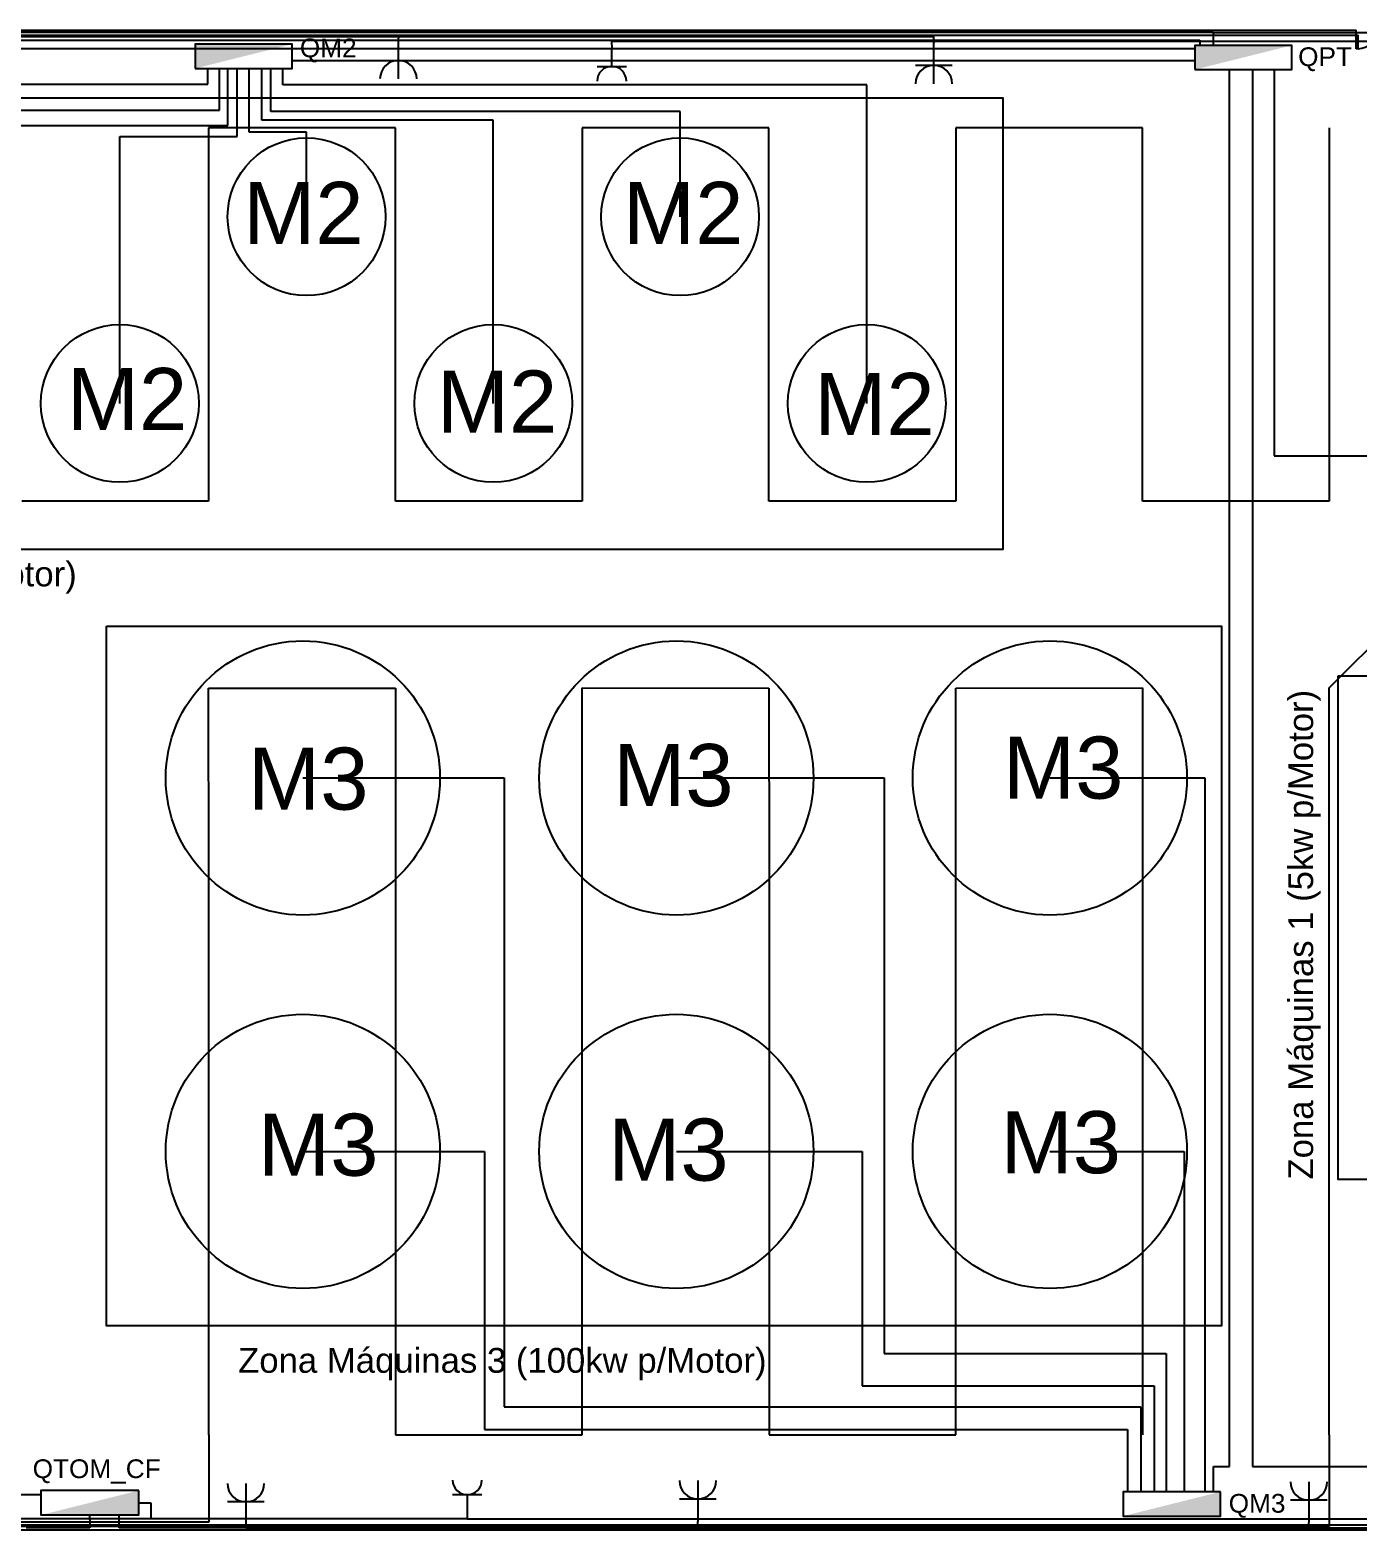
# Model space of a CAD drawing. Header units: millimetres. Extents: x 1250 to 123363, y -1319 to 61624.
# Drawn here: x 33984 to 69540, y 1261 to 41433 of the extents above; entities that cross this region are included whole.
import ezdxf

# ---------------------------------------------------------------- set-up
doc = ezdxf.new("R2010")
doc.units = ezdxf.units.MM
for name, color, linetype in [('Iluminacao', 50, 'Continuous'), ('Iluminação', 50, 'Continuous'), ('Motores', 7, 'Continuous'), ('Planta', 7, 'Continuous'), ('Tomadas', 10, 'Continuous')]:
    doc.layers.add(name, color=color, linetype=linetype)
doc.styles.get("Standard").update_dxf_attribs({"font": 'arial.ttf'})

msp = doc.modelspace()

# ---------------------------------------------------------------- linework, layer by layer
at = {"layer": 'Iluminacao', "color": 30, "true_color": 0xf8991e}
for p, q in [((43767, 38811, -163), (38767, 38811, -163)), ((38767, 38811, -163), (38767, 33810, -163)), ((43767, 33810, -163), (43767, 38811, -163)), ((53769, 38811, -163), (48769, 38812, -163)), ((48769, 38812, -163), (48769, 33811, -163)), ((53769, 33810, -163), (53769, 38811, -163)), ((63769, 38813, -163), (58768, 38811, -163)), ((58768, 38811, -163), (58768, 33811, -163)), ((63769, 33812, -163), (63769, 38813, -163)), ((68768, 38812, -148), (68768, 33811, -148)), ((38767, 33810, -163), (38767, 28812, -163)), ((43766, 28812, -163), (43767, 33810, -163)), ((48769, 33811, -163), (48769, 28812, -163)), ((53769, 28812, -163), (53769, 33810, -163)), ((58768, 33811, -163), (58768, 28812, -163)), ((63768, 28813, -148), (63769, 33812, -163)), ((68768, 33811, -148), (68768, 28813, -163)), ((38767, 28812, -163), (33767, 28812, -163)), ((48769, 28812, -163), (43766, 28812, -163)), ((58768, 28812, -163), (53769, 28812, -163)), ((68768, 28813, -163), (63768, 28813, -148))]:
    msp.add_line(p, q, dxfattribs=at)
at = {"layer": 'Iluminacao', "color": 3}
for p, q in [((68768, 23812, -163), (73767, 28813, -163)), ((68770, 18811, -163), (68768, 23812, -163)), ((68770, 13810, -163), (68770, 18811, -163)), ((68769, 8812, -148), (68770, 13810, -163)), ((68769, 3811, -148), (68769, 8812, -148)), ((68769, 3811, -148), (68769, 1358, -148)), ((68769, 1358, -148), (28640, 1358, -148))]:
    msp.add_line(p, q, dxfattribs=at)
at = {"layer": 'Iluminacao', "color": 2, "true_color": 0xf1eb1f}
for p, q in [((38769, 18810, -163), (38767, 23811, -163)), ((38767, 23811, -163), (43766, 23811, -163)), ((43766, 23811, -163), (43768, 18810, -163)), ((48770, 18811, -163), (48769, 23812, -148)), ((48769, 23812, -148), (53768, 23811, -148)), ((53768, 23811, -148), (53770, 18810, -163)), ((58768, 23811, -163), (63768, 23813, -163)), ((58769, 18810, -163), (58768, 23811, -163)), ((63768, 23813, -163), (63770, 18812, -163)), ((38768, 13809, -163), (38769, 18810, -163)), ((43768, 18810, -163), (43768, 13809, -163)), ((48770, 13810, -163), (48770, 18811, -163)), ((53770, 18810, -163), (53770, 13809, -163)), ((58769, 13809, -163), (58769, 18810, -163)), ((63770, 18812, -163), (63770, 13811, -163)), ((38768, 8810, -163), (38768, 13809, -163)), ((43768, 13809, -163), (43767, 8810, -163)), ((48770, 8811, -163), (48770, 13810, -163)), ((53770, 13809, -163), (53770, 8811, -163)), ((58769, 8811, -163), (58769, 13809, -163)), ((63770, 13811, -163), (63769, 8812, -163)), ((38768, 3810, -163), (38768, 8810, -163)), ((43767, 8810, -163), (43767, 3810, -163)), ((48770, 3810, -163), (48770, 8811, -163)), ((53770, 8811, -163), (53770, 3810, -163)), ((58769, 3810, -163), (58769, 8811, -163)), ((63769, 8812, -163), (63769, 3812, -163)), ((38768, 3810, -148), (38768, 1472, -148)), ((43767, 3810, -163), (48770, 3810, -163)), ((53770, 3810, -163), (58769, 3810, -163)), ((38768, 1472, -148), (28757, 1472, -148))]:
    msp.add_line(p, q, dxfattribs=at)
at = {"layer": 'Iluminação', "color": 6}
for p, q in [((41112, 41366), (4743, 41366)), ((16769, 41161), (52733, 41161)), ((63547, 41366), (41112, 41366)), ((52733, 41161), (65302, 41161)), ((65660, 41366), (63547, 41366)), ((65302, 41161), (65302, 41022)), ((65660, 41366), (65660, 41022)), ((65660, 41366), (71264, 41366)), ((17212, 40940), (34940, 40940)), ((34940, 40940), (65167, 40940)), ((34276, 2206), (32884, 2206))]:
    msp.add_line(p, q, dxfattribs=at)
at = {"layer": 'Motores', "color": 6}
for p, q in [((41007, 40617), (65167, 40617)), ((66103, 2966), (66103, 40371)), ((66718, 40371), (66718, 2959)), ((67291, 40371), (67291, 30027)), ((67291, 30027), (90568, 30027)), ((65673, 2966), (66103, 2966)), ((65673, 2283), (65673, 2966)), ((66718, 2959), (70910, 2959))]:
    msp.add_line(p, q, dxfattribs=at)
at = {"layer": 'Motores', "color": 52, "true_color": 0xc8c92d}
for p, q in [((38741, 39985), (38741, 40403)), ((39057, 39285), (39057, 40403)), ((39283, 38879), (39283, 40403)), ((39535, 38582), (39535, 40403)), ((39851, 38697), (39851, 40403)), ((40193, 39022), (40193, 40403)), ((40429, 39254), (40429, 40403)), ((40757, 39964), (40757, 40403)), ((21389, 39985), (38741, 39985)), ((56389, 39964), (40757, 39964)), ((56389, 31433), (56389, 39964)), ((26389, 39285), (39057, 39285)), ((46389, 39022), (40193, 39022)), ((40547, 39254), (40429, 39254)), ((51389, 39254), (40547, 39254)), ((40547, 39254), (40547, 39254)), ((46389, 31433), (46389, 39022)), ((51389, 36433), (51389, 39254)), ((31389, 38879), (39283, 38879)), ((36389, 31433), (36389, 38582)), ((36389, 38582), (39535, 38582)), ((41389, 38697), (39851, 38697)), ((41389, 36433), (41389, 38697))]:
    msp.add_line(p, q, dxfattribs=at)
at = {"layer": 'Motores', "color": 85, "true_color": 0x58ba48}
for p, q in [((41290, 21401), (46679, 21401)), ((46679, 21401), (46679, 4562)), ((51290, 21401), (56856, 21401)), ((56856, 21401), (56856, 5984)), ((61290, 21401), (65441, 21401)), ((65441, 21401), (65441, 2283)), ((41290, 11401), (46153, 11401)), ((46153, 11401), (46153, 3955)), ((51290, 11401), (56267, 11401)), ((56267, 11401), (56267, 5121)), ((61290, 11401), (64882, 11401)), ((64882, 11401), (64882, 2283)), ((56856, 5984), (64404, 5984)), ((64404, 5984), (64404, 2283)), ((56267, 5121), (64084, 5121)), ((64084, 5121), (64084, 2283)), ((46679, 4562), (63726, 4562)), ((63726, 4562), (63726, 2283)), ((46153, 3955), (63368, 3955)), ((63368, 3955), (63368, 2283))]:
    msp.add_line(p, q, dxfattribs=at)
at = {"layer": 'Motores', "color": 2, "elevation": 0}
for points in [[(38405, 40403), (41007, 40403), (41007, 41054), (38405, 41054)], [(65857, 2283), (63255, 2283), (63255, 1633), (65857, 1633)]]:
    msp.add_lwpolyline(points, close=True, dxfattribs=at)
at = {"layer": 'Motores', "color": 6, "elevation": 0}
msp.add_lwpolyline([(65167, 40371), (67769, 40371), (67769, 41022), (65167, 41022)], close=True, dxfattribs=at)
at = {"layer": 'Motores'}
for points in [[(18014, 39615), (60034, 39615), (60034, 27523), (18014, 27523)], [(36032, 25463), (65885, 25463), (65885, 6727), (36032, 6727)], [(69010, 24134), (73465, 24134), (73465, 10647), (69010, 10647)]]:
    msp.add_lwpolyline(points, close=True, dxfattribs=at)
for centre, radius in [((41389, 36433), 2113), ((51389, 36433), 2113), ((36389, 31433), 2113), ((46389, 31433), 2113), ((56389, 31433), 2113), ((41290, 21401), 3671), ((51290, 21401), 3671), ((61290, 21401), 3671), ((41290, 11401), 3671), ((51290, 11401), 3671), ((61290, 11401), 3671)]:
    msp.add_circle(centre, radius, dxfattribs=at)
for points in [[(38405, 40403, 0), (38405, 41054, 0), (41007, 41054, 0)], [(65167, 40371, 0), (65167, 41022, 0), (67769, 41022, 0)], [(65857, 2283, 0), (65857, 1633, 0), (63255, 1633, 0)]]:
    msp.add_solid(points, dxfattribs=at)
at = {"layer": 'Planta'}
for p, q in [((16249, 41433), (69490, 41433)), ((69490, 40933), (69490, 41433)), ((16389, 41293), (69540, 41293)), ((69540, 40933), (69540, 41293)), ((69540, 40933), (69490, 40933)), ((27489, 1401), (91290, 1401)), ((91430, 1261), (27489, 1261))]:
    msp.add_line(p, q, dxfattribs=at)
msp.add_arc((69540, 41433), 500, 270, 0, dxfattribs=at)
at = {"layer": 'Tomadas', "color": 1}
for p, q in [((23975, 41257), (41060, 41257)), ((41060, 41257), (43847, 41257)), ((43847, 41257), (43846, 41217)), ((43847, 41257), (44719, 41257)), ((44719, 41257), (54230, 41257)), ((54230, 41257), (58178, 41257)), ((58178, 41257), (58181, 41087)), ((43354, 40617), (44338, 40617)), ((43846, 40125), (43846, 40617)), ((49168, 40459), (49954, 40459)), ((57689, 40487), (58673, 40487)), ((58181, 39995), (58181, 40487)), ((39765, 2505), (39765, 2013)), ((51864, 2583), (51864, 2091)), ((68225, 2552), (68225, 2060)), ((40257, 2013), (39273, 2013)), ((46083, 2204), (45296, 2204)), ((52356, 2091), (51372, 2091)), ((68717, 2060), (67733, 2060)), ((35585, 1533), (35585, 1663)), ((36368, 1317), (36368, 1663)), ((35585, 1318), (33880, 1318)), ((35585, 1533), (35585, 1318)), ((39765, 1317), (36368, 1317)), ((39765, 1413), (39765, 1317)), ((39765, 1317), (43048, 1317)), ((43048, 1317), (51861, 1317)), ((51861, 1317), (51864, 1491)), ((51861, 1317), (68222, 1317)), ((68222, 1317), (68225, 1461)), ((68222, 1317), (71932, 1317))]:
    msp.add_line(p, q, dxfattribs=at)
at = {"layer": 'Tomadas'}
for p, q in [((43846, 40617), (43846, 41217)), ((58181, 40487), (58181, 41087)), ((49561, 40459), (49561, 40937)), ((39765, 2013), (39765, 1413)), ((45690, 2204), (45690, 1725)), ((51864, 2091), (51864, 1491)), ((68225, 2060), (68225, 1461))]:
    msp.add_line(p, q, dxfattribs=at)
at = {"layer": 'Tomadas', "color": 2}
for p, q in [((58921, 41125), (49556, 41125)), ((49556, 41125), (49561, 40937)), ((70928, 41125), (58921, 41125)), ((37224, 1977), (36898, 1977)), ((37224, 1564), (37224, 1977)), ((45690, 1725), (45690, 1564)), ((37224, 1564), (19747, 1564)), ((38389, 1564), (37224, 1564)), ((45690, 1564), (38389, 1564)), ((45690, 1564), (66861, 1564)), ((66861, 1564), (81818, 1564))]:
    msp.add_line(p, q, dxfattribs=at)
at = {"layer": 'Tomadas', "elevation": 0}
msp.add_lwpolyline([(36898, 2318), (34276, 2318), (34276, 1663), (36898, 1663)], close=True, dxfattribs=at)
at = {"layer": 'Tomadas', "color": 1}
for centre, radius, start, end in [((43846, 40125), 492, 0, 180), ((49561, 40065), 393, 0, 180), ((58181, 39995), 492, 0, 180), ((39765, 2505), 492, 180, 0), ((45690, 2597), 393, 180, 0), ((51864, 2583), 492, 180, 0), ((68225, 2552), 492, 180, 0)]:
    msp.add_arc(centre, radius, start, end, dxfattribs=at)
at = {"layer": 'Tomadas'}
msp.add_solid([(36898, 2318, 0), (36898, 1663, 0), (34276, 1663, 0)], dxfattribs=at)

# ---------------------------------------------------------------- texts
at = {"layer": 'Motores', "attachment_point": 1}
for s, width, gutter_width, insert, char_height in [('\\pxr18.6819;QM2', 3823.81, 2510, (41209, 41205), 502.04), ('\\pxr18.6819;QPT', 3823.81, 2510, (67937, 40969), 502.04), ('M2', 3058.44, 8310, (39689, 37364), 1662.1), ('M2', 3058.44, 8310, (49862, 37364), 1662.1), ('M2', 3058.44, 8310, (34968, 32381), 1662.1), ('M2', 3058.44, 8310, (44875, 32314), 1662.1), ('M2', 3058.44, 8310, (54981, 32248), 1662.1), ('Zona Máquinas 2 (50kw p/Motor)', 16415.77, 3325, (21604, 27199), 665.09), ('M3', 3058.44, 8310, (60034, 22510), 1662.1), ('M3', 3058.44, 8310, (39822, 22215), 1662.1), ('M3', 3058.44, 8310, (49596, 22311), 1662.1), ('M3', 3058.44, 8310, (59968, 12478), 1662.1), ('M3', 3058.44, 8310, (40088, 12411), 1662.1), ('M3', 3058.44, 8310, (49463, 12279), 1662.1), ('Zona Máquinas 3 (100kw p/Motor)', 16415.77, 3325, (39556, 6137), 665.09), ('\\pxr18.6819;QM3', 3823.81, 2510, (66078, 2227), 502.04)]:
    msp.add_mtext_dynamic_manual_height_columns(s, width=width, gutter_width=gutter_width, heights=[0], dxfattribs=dict(at, insert=insert, char_height=char_height))
at = {"layer": 'Motores', "insert": (67673, 10647), "char_height": 665.09, "attachment_point": 1, "rotation": 90}
msp.add_mtext_dynamic_manual_height_columns('Zona Máquinas 1 (5kw p/Motor)', width=16415.77, gutter_width=3325, heights=[0], dxfattribs=at)
at = {"layer": 'Tomadas', "insert": (34055, 3153), "char_height": 502.04, "attachment_point": 1}
msp.add_mtext_dynamic_manual_height_columns('\\pxr18.6819;QTOM_CF', width=3823.81, gutter_width=2510, heights=[0], dxfattribs=at)

doc.saveas('drawing.dxf')
